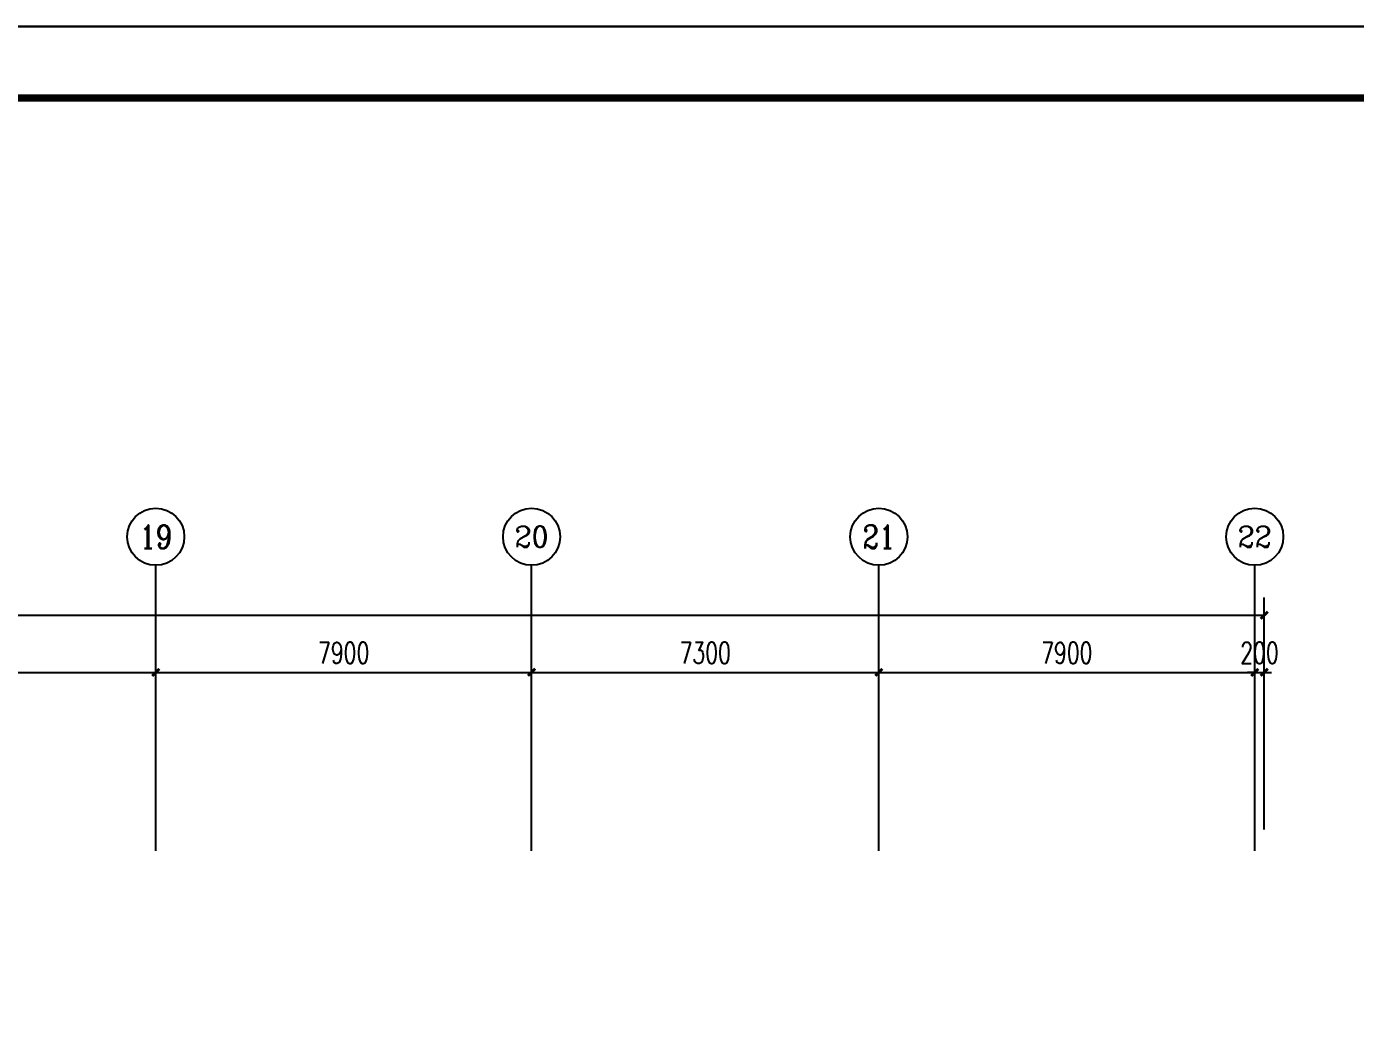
# Model space of a CAD drawing. Extents: x 1398449 to 2142961, y 256969 to 1032940.
# Drawn here: x 1632076 to 1660008, y 599251 to 620409 of the extents above; entities that cross this region are included whole.
import ezdxf
from ezdxf.enums import TextEntityAlignment as Align

# ---------------------------------------------------------------- set-up
doc = ezdxf.new("R2010")
doc.units = 0
doc.header["$LTSCALE"] = 1500
doc.header["$PDSIZE"] = 50
for name, color, linetype in [('1-建筑底图', 8, 'Continuous'), ('AXIS_TEXT', 7, 'Continuous'), ('BTTK', 7, 'Continuous'), ('PUB_TITLE', 4, 'Continuous'), ('党校-主楼（一期）参照$0$PUB_TITLE', 7, 'Continuous')]:
    doc.layers.add(name, color=color, linetype=linetype)
doc.layers.add('yichutu', color=7, linetype='Continuous', true_color=0xffffff, plot=False)
doc.styles.add('_TCH_AXIS', font='COMPLEX', dxfattribs={"bigfont": 'GBCBIG'})
doc.styles.add('_TCH_DIM_T3', font='SIMPLEX', dxfattribs={"width": 0.705882, "bigfont": 'GBCBIG'})
doc.styles.add('COMPLEX', font='COMPLEX')
doc.styles.add('HZ(TK)', font='geniso.shx', dxfattribs={"width": 0.9, "bigfont": 'hztxt.shx'})
doc.styles.get("Standard").update_dxf_attribs({"font": 'gbeitc.shx', "bigfont": 'gbcbig.shx'})
doc.linetypes.add('JIEDI', pattern='A,1.25,-0.25,0.25,-0.25,0.625,["/",Standard,S=0.6,R=0,X=0,Y=-0.3],0.625,-0.25,0.25,-0.25', length=4)
doc.dimstyles.new('_TCH_ARCH&&150', dxfattribs={"dimtxt": 446.25, "dimasz": 150, "dimexe": 375, "dimexo": 450, "dimgap": 189.375, "dimtad": 1, "dimdec": 0, "dimzin": 0, "dimdsep": 46, "dimtxsty": '_TCH_DIM_T3', "dimblk": 'ARCHTICK', "dimcen": 0.09, "dimclrt": 7, "dimazin": 2, "dimtfac": 1, "dimtdec": 0, "dimtix": 1, "dimtmove": 2, "dimatfit": 3, "dimfxl": 1, "dimtolj": 1, "dimtzin": 0, "dimarcsym": 0})

# ---------------------------------------------------------------- blocks, each defined once
blk = doc.blocks.new('_ArchTick')
at = {"color": 0, "linetype": 'ByBlock', "const_width": 0.4}
blk.add_lwpolyline([(-0.5, -0.5), (0.5, 0.5)], dxfattribs=at)
blk = doc.blocks.new('*D387')
at = {"layer": '1-建筑底图', "color": 0, "lineweight": -2, "transparency": 16777216}
for p, q in [((107500, 41881), (107500, 45556)), ((115700, 41881), (115700, 45556)), ((107500, 45181), (115700, 45181))]:
    blk.add_line(p, q, dxfattribs=at)
at = {"layer": 'Defpoints', "color": 0}
for p in [(115700, 45181), (107500, 41431), (115700, 41431)]:
    blk.add_point(p, dxfattribs=at)
at = {"layer": '1-建筑底图', "color": 0, "lineweight": -2, "transparency": 16777216, "xscale": 150, "yscale": 150, "zscale": 150, "rotation": 180}
blk.add_blockref('_ArchTick', (107500, 45181), dxfattribs=at)
at = {"layer": '1-建筑底图', "color": 0, "lineweight": -2, "transparency": 16777216, "xscale": 150, "yscale": 150, "zscale": 150}
blk.add_blockref('_ArchTick', (115700, 45181), dxfattribs=at)
at = {"layer": '1-建筑底图', "color": 7, "transparency": 16777216, "insert": (111600, 45593), "char_height": 446.2, "attachment_point": 5, "style": '_TCH_DIM_T3'}
blk.add_mtext('\\A1;8200', dxfattribs=at)
blk = doc.blocks.new('*D388')
at = {"layer": '1-建筑底图', "color": 0, "lineweight": -2, "transparency": 16777216}
for p, q in [((115700, 41881), (115700, 45556)), ((123600, 41881), (123600, 45556)), ((115700, 45181), (123600, 45181))]:
    blk.add_line(p, q, dxfattribs=at)
at = {"layer": 'Defpoints', "color": 0}
for p in [(123600, 45181), (115700, 41431), (123600, 41431)]:
    blk.add_point(p, dxfattribs=at)
at = {"layer": '1-建筑底图', "color": 0, "lineweight": -2, "transparency": 16777216, "xscale": 150, "yscale": 150, "zscale": 150, "rotation": 180}
blk.add_blockref('_ArchTick', (115700, 45181), dxfattribs=at)
at = {"layer": '1-建筑底图', "color": 0, "lineweight": -2, "transparency": 16777216, "xscale": 150, "yscale": 150, "zscale": 150}
blk.add_blockref('_ArchTick', (123600, 45181), dxfattribs=at)
at = {"layer": '1-建筑底图', "color": 7, "transparency": 16777216, "insert": (119650, 45593), "char_height": 446.2, "attachment_point": 5, "style": '_TCH_DIM_T3'}
blk.add_mtext('\\A1;7900', dxfattribs=at)
blk = doc.blocks.new('*D389')
at = {"layer": '1-建筑底图', "color": 0, "lineweight": -2, "transparency": 16777216}
for p, q in [((123600, 41881), (123600, 45556)), ((130900, 41881), (130900, 45556)), ((123600, 45181), (130900, 45181))]:
    blk.add_line(p, q, dxfattribs=at)
at = {"layer": 'Defpoints', "color": 0}
for p in [(130900, 45181), (123600, 41431), (130900, 41431)]:
    blk.add_point(p, dxfattribs=at)
at = {"layer": '1-建筑底图', "color": 0, "lineweight": -2, "transparency": 16777216, "xscale": 150, "yscale": 150, "zscale": 150, "rotation": 180}
blk.add_blockref('_ArchTick', (123600, 45181), dxfattribs=at)
at = {"layer": '1-建筑底图', "color": 0, "lineweight": -2, "transparency": 16777216, "xscale": 150, "yscale": 150, "zscale": 150}
blk.add_blockref('_ArchTick', (130900, 45181), dxfattribs=at)
at = {"layer": '1-建筑底图', "color": 7, "transparency": 16777216, "insert": (127250, 45593), "char_height": 446.2, "attachment_point": 5, "style": '_TCH_DIM_T3'}
blk.add_mtext('\\A1;7300', dxfattribs=at)
blk = doc.blocks.new('*D390')
at = {"layer": '1-建筑底图', "color": 0, "lineweight": -2, "transparency": 16777216}
for p, q in [((130900, 41881), (130900, 45556)), ((138800, 41881), (138800, 45556)), ((130900, 45181), (138800, 45181))]:
    blk.add_line(p, q, dxfattribs=at)
at = {"layer": 'Defpoints', "color": 0}
for p in [(138800, 45181), (130900, 41431), (138800, 41431)]:
    blk.add_point(p, dxfattribs=at)
at = {"layer": '1-建筑底图', "color": 0, "lineweight": -2, "transparency": 16777216, "xscale": 150, "yscale": 150, "zscale": 150, "rotation": 180}
blk.add_blockref('_ArchTick', (130900, 45181), dxfattribs=at)
at = {"layer": '1-建筑底图', "color": 0, "lineweight": -2, "transparency": 16777216, "xscale": 150, "yscale": 150, "zscale": 150}
blk.add_blockref('_ArchTick', (138800, 45181), dxfattribs=at)
at = {"layer": '1-建筑底图', "color": 7, "transparency": 16777216, "insert": (134850, 45593), "char_height": 446.2, "attachment_point": 5, "style": '_TCH_DIM_T3'}
blk.add_mtext('\\A1;7900', dxfattribs=at)
blk = doc.blocks.new('*D391')
at = {"layer": '1-建筑底图', "color": 0, "lineweight": -2, "transparency": 16777216}
for p, q in [((138800, 41881), (138800, 45556)), ((139000, 41881), (139000, 45556)), ((138800, 45181), (138650, 45181)), ((138800, 45181), (139000, 45181)), ((139000, 45181), (139150, 45181))]:
    blk.add_line(p, q, dxfattribs=at)
at = {"layer": 'Defpoints', "color": 0}
for p in [(139000, 45181), (138800, 41431), (139000, 41431)]:
    blk.add_point(p, dxfattribs=at)
at = {"layer": '1-建筑底图', "color": 0, "lineweight": -2, "transparency": 16777216, "xscale": 150, "yscale": 150, "zscale": 150}
blk.add_blockref('_ArchTick', (138800, 45181), dxfattribs=at)
at = {"layer": '1-建筑底图', "color": 0, "lineweight": -2, "transparency": 16777216, "xscale": 150, "yscale": 150, "zscale": 150, "rotation": 180}
blk.add_blockref('_ArchTick', (139000, 45181), dxfattribs=at)
at = {"layer": '1-建筑底图', "color": 7, "transparency": 16777216, "insert": (138900, 45593), "char_height": 446.2, "attachment_point": 5, "style": '_TCH_DIM_T3'}
blk.add_mtext('\\A1;200', dxfattribs=at)
blk = doc.blocks.new('*D392')
at = {"layer": '1-建筑底图', "color": 0, "lineweight": -2, "transparency": 16777216}
for p, q in [((-200, 41881), (-200, 46756)), ((139000, 41881), (139000, 46756)), ((-200, 46381), (139000, 46381))]:
    blk.add_line(p, q, dxfattribs=at)
at = {"layer": 'Defpoints', "color": 0}
for p in [(139000, 46381), (-200, 41431), (139000, 41431)]:
    blk.add_point(p, dxfattribs=at)
at = {"layer": '1-建筑底图', "color": 0, "lineweight": -2, "transparency": 16777216, "xscale": 150, "yscale": 150, "zscale": 150, "rotation": 180}
blk.add_blockref('_ArchTick', (-200, 46381), dxfattribs=at)
at = {"layer": '1-建筑底图', "color": 0, "lineweight": -2, "transparency": 16777216, "xscale": 150, "yscale": 150, "zscale": 150}
blk.add_blockref('_ArchTick', (139000, 46381), dxfattribs=at)
at = {"layer": '1-建筑底图', "color": 7, "transparency": 16777216, "insert": (69400, 46793), "char_height": 446.2, "attachment_point": 5, "style": '_TCH_DIM_T3'}
blk.add_mtext('\\A1;139200', dxfattribs=at)
blk = doc.blocks.new('_AXISO')
blk.add_circle((0, 0), 0.5)
at = {"layer": 'AXIS_TEXT', "style": 'COMPLEX', "width": 1.041667}
blk.add_attdef('A', text='', height=0.56, dxfattribs=at).set_placement((-0.25, -0.28), (0.25, -0.28), align=Align.FIT)
blk = doc.blocks.new('vhtemplate_2020年新竖式图框_A1_1_2', base_point=(-420.5, 0))
at = {"layer": 'PUB_TITLE', "color": 7}
blk.add_lwpolyline([(-420.5, 594), (841, 594), (841, 0), (-420.5, 0)], close=True, dxfattribs=at)
at = {"layer": 'PUB_TITLE', "const_width": 1}
blk.add_lwpolyline([(-395.5, 10), (831, 10), (831, 584), (-395.5, 584)], close=True, dxfattribs=at)
at = {"layer": 'BTTK', "color": 4, "style": 'HZ(TK)', "width": 0.9}
for tag, p in [('合作单位', (796, 511.5)), ('建设单位', (796, 209.5)), ('工程名称', (796, 176.5)), ('子项名称', (806, 160)), ('图纸名称', (796, 141))]:
    blk.add_attdef(tag, text='', height=3.5, dxfattribs=at).set_placement(p, align=Align.MIDDLE_CENTER)
for tag, p in [('注册证书号', (808.5, 309.01)), ('注册印章号', (808.5, 301.01)), ('设计号', (806, 193)), ('图别', (789.75, 34)), ('图号', (822.25, 34)), ('版本号', (789.75, 26)), ('日期', (822.25, 26))]:
    blk.add_attdef(tag, text='', height=3.5, dxfattribs=at).set_placement(p, align=Align.MIDDLE)
blk = doc.blocks.new('yct-1261-594-189225-89100-150-1004.0')
at = {"layer": 'yichutu', "color": 7, "true_color": 0xffffff}
blk.add_lwpolyline([(0, 0), (0, 89100), (189225, 89100), (189225, 0)], close=True, dxfattribs=at)
blk = doc.blocks.new('1-三层建筑底图')
at = {"layer": '1-建筑底图'}
for p, q in [((115700, 41430.7), (115700, 47430.7)), ((123600, 41430.7), (123600, 47430.7)), ((130900, 41430.7), (130900, 47430.7)), ((138800, 41430.7), (138800, 47430.7))]:
    blk.add_line(p, q, dxfattribs=at)
ref = blk.add_blockref('_AXISO', (115700, 48030.7), dxfattribs=dict(at, xscale=1200, yscale=1200, zscale=1200))
ref.add_attrib('A', '19', dxfattribs={"layer": 'AXIS_TEXT', "height": 492.67, "style": '_TCH_AXIS'}).set_placement((115359.8, 47784.3), (116040.2, 47784.3), align=Align.FIT)
ref = blk.add_blockref('_AXISO', (123600, 48030.7), dxfattribs=dict(at, xscale=1200, yscale=1200, zscale=1200))
ref.add_attrib('A', '20', dxfattribs={"layer": 'AXIS_TEXT', "height": 441.41, "style": '_TCH_AXIS'}).set_placement((123242.7, 47810), (123957.3, 47810), align=Align.FIT)
ref = blk.add_blockref('_AXISO', (130900, 48030.7), dxfattribs=dict(at, xscale=1200, yscale=1200, zscale=1200))
ref.add_attrib('A', '21', dxfattribs={"layer": 'AXIS_TEXT', "height": 492.67, "style": '_TCH_AXIS'}).set_placement((130559.8, 47784.3), (131240.2, 47784.3), align=Align.FIT)
ref = blk.add_blockref('_AXISO', (138800, 48030.7), dxfattribs=dict(at, xscale=1200, yscale=1200, zscale=1200))
ref.add_attrib('A', '22', dxfattribs={"layer": 'AXIS_TEXT', "height": 441.41, "style": '_TCH_AXIS'}).set_placement((138442.7, 47810), (139157.3, 47810), align=Align.FIT)
for p1, p2, distance, picture, middle in [((-200, 41430.7), (139000, 41430.7), 4950, '*D392', (69400, 46793.2)), ((107500, 41430.7), (115700, 41430.7), 3750, '*D387', (111600, 45593.2)), ((115700, 41430.7), (123600, 41430.7), 3750, '*D388', (119650, 45593.2)), ((123600, 41430.7), (130900, 41430.7), 3750, '*D389', (127250, 45593.2)), ((130900, 41430.7), (138800, 41430.7), 3750, '*D390', (134850, 45593.2)), ((138800, 41430.7), (139000, 41430.7), 3750, '*D391', (138900, 45593.2))]:
    dim = blk.add_aligned_dim(p1=p1, p2=p2, distance=distance, dimstyle='_TCH_ARCH&&150', dxfattribs=at)
    dim.commit()
    dim.dimension.update_dxf_attribs({"geometry": picture, "text_midpoint": middle})

msp = doc.modelspace()

# ---------------------------------------------------------------- linework, layer by layer
at = {"layer": '党校-主楼（一期）参照$0$PUB_TITLE'}
msp.add_lwpolyline([(1498789.3, 531309.5), (1687939.3, 531309.5), (1687939.3, 620409.5), (1498789.3, 620409.5)], close=True, dxfattribs=at)
at = {"layer": '党校-主楼（一期）参照$0$PUB_TITLE', "const_width": 150}
msp.add_lwpolyline([(1502539.3, 532809.5), (1686439.3, 532809.5), (1686439.3, 618909.5), (1502539.3, 618909.5)], close=True, dxfattribs=at)

# ---------------------------------------------------------------- block references
at = {"xscale": 150, "yscale": 150, "zscale": 150}
msp.add_blockref('vhtemplate_2020年新竖式图框_A1_1_2', (1498714.3, 531309.5), dxfattribs=at)
at = {"layer": '1-建筑底图', "linetype": 'JIEDI'}
msp.add_blockref('1-三层建筑底图', (1519091, 561657.6), dxfattribs=at)
at = {"layer": 'yichutu'}
msp.add_blockref('yct-1261-594-189225-89100-150-1004.0', (1498714.3, 531309.5), dxfattribs=at)

doc.saveas('drawing.dxf')
